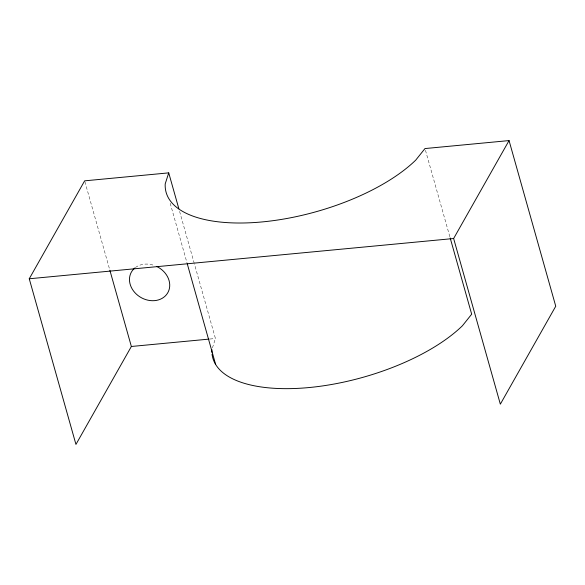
<?xml version="1.0" encoding="UTF-8"?>
<svg xmlns="http://www.w3.org/2000/svg" width="585" height="585" viewBox="0 0 585 585"><rect width="100%" height="100%" fill="white"/><g stroke="black" fill="none" stroke-linecap="round" stroke-linejoin="round"><path stroke-width="0.44" stroke-dasharray="2.92 2.19" d="M212.443 347.841L215.434 338.503L194.432 264.01M210.008 339.022L215.434 338.503M425.471 150.308L450.179 237.949M179.602 211.426L194.183 263.133M170.206 203.287L187.01 262.884M84.905 181.716L109.863 270.233M135.413 267.52A20.928 17.411 29.5 0 1 154.038 265.363"/><path stroke-width="0.88" d="M109.863 270.233L131.362 346.481L75.948 444.417L29.25 278.774L84.657 180.838L168.729 172.868L165.204 183.902A139.427 59.261 -15.7 0 0 262.226 221.92A139.427 59.261 -15.7 0 0 415.716 160.136L424.981 148.561L509.052 140.583L555.75 306.226L500.343 404.162L453.638 238.519L509.052 140.583M29.25 278.774L453.638 238.519M131.362 346.481L209.101 339.103M450.179 237.949L471.678 314.196L462.413 325.779A139.427 59.261 -15.7 0 1 313.926 387.043A139.427 59.261 -15.7 0 1 212.048 354.196M168.729 172.868L178.864 208.801M187.251 263.762L215.668 364.55M211.894 352.345A139.427 59.261 -15.7 0 1 211.902 349.537M156.553 266.394A20.928 17.411 29.5 0 1 167.427 293.348A20.928 17.411 29.5 0 1 137.994 295.527A20.928 17.411 29.5 0 1 134.813 268.003"/></g></svg>
